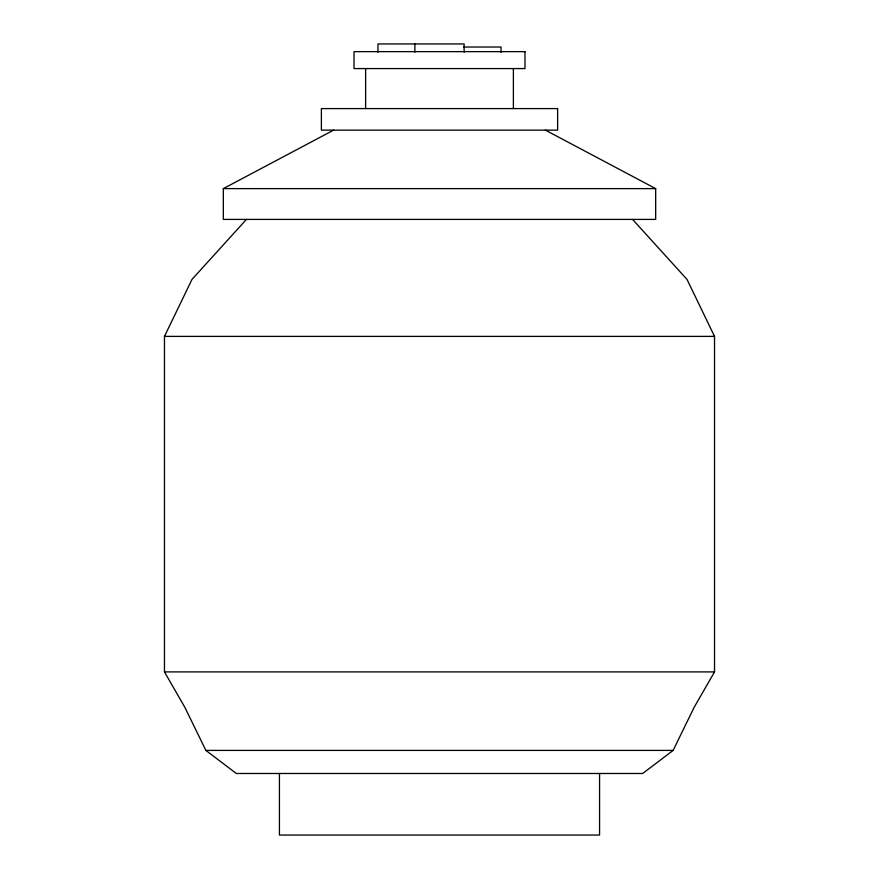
<?xml version="1.0" encoding="UTF-8"?>
<svg xmlns="http://www.w3.org/2000/svg" width="879" height="879" viewBox="0 0 879 879"><rect width="100%" height="100%" fill="white"/><g stroke="black" fill="none" stroke-linecap="round" stroke-linejoin="round"><path stroke-width="1.32" d="M632.572 219.409L687.026 279.434L714.528 336.382L714.528 671.908L694.157 707.309L673.127 750.402L642.659 773.487L236.341 773.487L205.873 750.402L184.843 707.309L164.472 671.908L164.472 336.382L191.974 279.434L246.428 219.409M545.409 130.136L655.679 188.622L655.679 219.409L223.321 219.409L223.321 188.622L333.591 130.136M463.497 47.026L501.041 47.026L501.041 52.41M223.321 188.622L655.679 188.622M164.472 336.382L714.528 336.382M164.472 671.908L714.528 671.908M205.873 750.402L673.127 750.402M599.566 773.487L599.566 835.05L279.434 835.05L279.434 773.487M513.38 68.573L513.38 108.589M464.123 52.158L464.123 43.95L377.959 43.95L377.959 52.158M414.877 43.95L414.877 52.158M365.62 68.573L365.62 108.589M524.983 51.641L354.017 51.641L354.017 68.573L524.983 68.573L524.983 51.641M557.616 108.589L321.384 108.589L321.384 130.136L557.616 130.136L557.616 108.589"/></g></svg>
